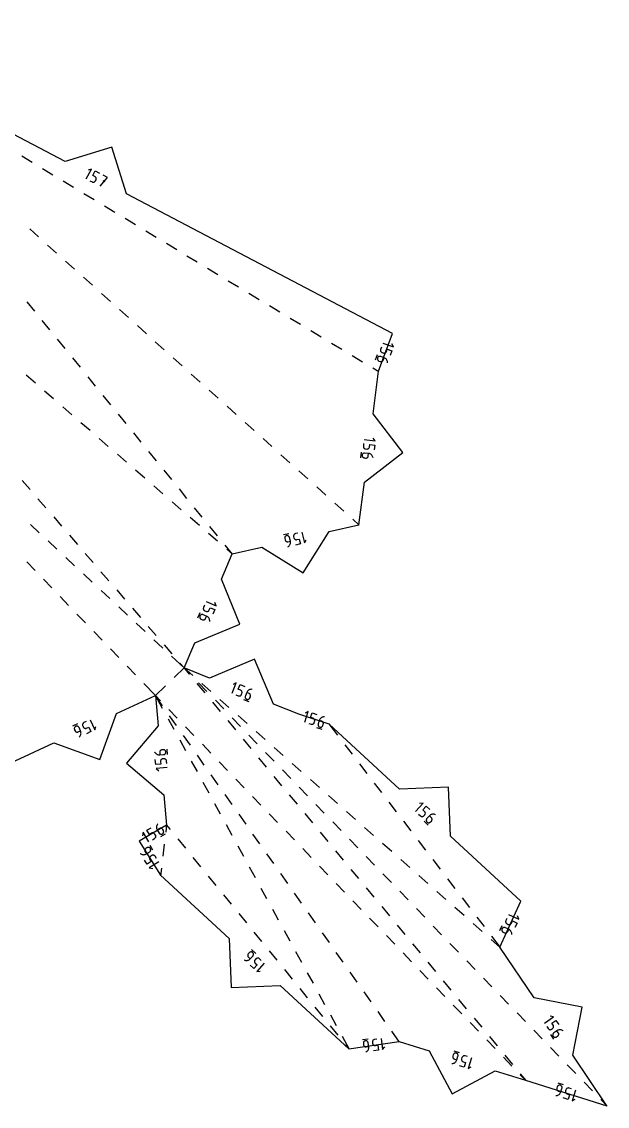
# Model space of a CAD drawing. Extents: x -2 to 214, y 3 to 282.
# Drawn here: x 101.09 to 128.01, y 144.51 to 194.38 of the extents above; entities that cross this region are included whole.
import ezdxf

# ---------------------------------------------------------------- set-up
doc = ezdxf.new("R2010")
doc.units = 0
doc.layers.add('Layer_1', color=7, linetype='CONTINUOUS')

msp = doc.modelspace()

# ---------------------------------------------------------------- linework, layer by layer
at = {"layer": 'Layer_1', "color": 5}
msp.add_lwpolyline([(100.779301, 160.398176), (102.565517, 161.228255), (104.674176, 160.457633), (105.444798, 162.566298), (107.231017, 163.396377), (107.351671, 161.999769), (105.906711, 160.281515), (107.624964, 158.836552), (107.745618, 157.439943), (106.48328, 156.699639), (107.465509, 155.133595), (110.630056, 152.21783), (110.721835, 149.974644), (112.965022, 150.066426), (116.129569, 147.150657), (118.437106, 147.480526), (119.819945, 147.059478), (120.876201, 145.078409), (122.85727, 146.134668), (124.240099, 145.713621), (127.99043, 144.521652), (126.415796, 146.858127), (126.845042, 149.061775), (124.641398, 149.491024), (123.066774, 151.827499), (124.037873, 153.946579), (120.794808, 156.934222), (120.702856, 159.177402), (118.459669, 159.085447), (115.216619, 162.07309), (113.827803, 162.534351), (112.661188, 163.005524), (111.78372, 165.072008), (109.717233, 164.194537), (108.550618, 164.665711), (109.039035, 165.825214), (111.11829, 166.671965), (110.271539, 168.751227), (110.759945, 169.910726), (112.126183, 170.224518), (114.028759, 169.032655), (115.220623, 170.935228), (116.58686, 171.249017), (116.83662, 173.202788), (118.612599, 174.576173), (117.239224, 176.352159), (117.48898, 178.305927), (118.126002, 180.04129), (105.895944, 186.473653), (105.229889, 188.617643), (103.0859, 187.951591), (90.855849, 194.383951)], dxfattribs=at)
at = {"layer": 'Layer_1', "color": 1}
for points in [[(101.085406, 188.208523), (101.560323, 187.921817)], [(102.035253, 187.635114), (102.51018, 187.348408)], [(104.050955, 187.154892), (104.289186, 187.607851), (104.135512, 187.560089)], [(102.985097, 187.061702), (103.460024, 186.775)], [(104.2208, 187.065561), (104.321384, 187.012662), (104.321384, 187.012662), (104.340293, 187.004796), (104.359766, 187.000527), (104.379345, 186.999821), (104.398607, 187.002291), (104.417128, 187.008041), (104.434449, 187.016861), (104.450148, 187.028643), (104.4638, 187.043213), (104.474948, 187.060464), (104.501301, 187.110572), (104.501301, 187.110572), (104.509203, 187.129517), (104.513471, 187.14899), (104.514177, 187.168569), (104.511708, 187.187795), (104.505957, 187.206281), (104.497103, 187.223567), (104.48532, 187.23923), (104.47075, 187.252848), (104.453534, 187.26396), (104.352947, 187.316866), (104.459045, 187.518578), (104.660206, 187.412772)], [(104.692541, 186.817453), (105.031473, 187.21745), (104.830044, 187.323389)], [(104.925385, 187.015739), (104.824681, 187.068701)], [(103.934955, 186.488294), (104.409871, 186.201591)], [(104.884798, 185.914885), (105.359725, 185.628179)], [(105.834645, 185.341477), (106.309572, 185.05477)], [(101.45245, 184.856478), (101.864978, 184.485567)], [(106.7845, 184.768068), (107.259416, 184.481362)], [(102.277506, 184.11466), (102.690037, 183.743753)], [(107.734343, 184.194656), (108.209263, 183.907953)], [(108.68419, 183.621247), (109.159117, 183.334545)], [(103.102565, 183.372846), (103.515093, 183.001939)], [(103.92762, 182.631032), (104.340152, 182.260121)], [(109.634034, 183.047839), (110.108964, 182.761133)], [(110.583891, 182.47443), (111.058808, 182.187724)], [(104.752679, 181.889214), (105.165207, 181.518307)], [(111.533735, 181.901022), (112.008666, 181.614316)], [(101.68298, 181.07138), (101.332947, 181.501766)], [(105.577735, 181.1474), (105.990266, 180.776493)], [(112.483582, 181.32761), (112.958509, 181.040907)], [(102.383046, 180.210613), (102.033013, 180.640998)], [(113.433436, 180.754201), (113.908353, 180.467499)], [(106.402794, 180.405586), (106.815322, 180.034676)], [(114.383283, 180.180793), (114.858211, 179.894087)], [(103.083099, 179.349846), (102.733069, 179.780231)], [(107.227849, 179.663769), (107.640381, 179.292862)], [(115.333127, 179.607384), (115.808054, 179.320678)], [(117.692103, 179.6021), (118.172692, 179.425686), (118.10504, 179.571757)], [(117.426281, 179.063655), (117.338076, 178.823364)], [(117.625957, 179.421897), (117.586781, 179.315178), (117.586781, 179.315178), (117.581489, 179.295388), (117.579725, 179.275526), (117.581489, 179.255982), (117.586569, 179.237214), (117.594718, 179.219611), (117.60576, 179.203595), (117.619519, 179.189589), (117.635746, 179.177983), (117.654303, 179.169199), (117.707477, 179.14969), (117.707477, 179.14969), (117.727303, 179.144363), (117.747164, 179.142599), (117.766673, 179.144363), (117.785405, 179.149443), (117.802974, 179.157593), (117.818954, 179.168634), (117.832924, 179.182358), (117.844496, 179.198585), (117.853244, 179.217106), (117.892424, 179.323828), (118.106437, 179.245265), (118.028085, 179.031827)], [(103.783165, 178.489079), (103.433132, 178.919464)], [(108.052908, 178.921955), (108.465436, 178.551048)], [(116.282971, 179.033976), (116.757901, 178.74727)], [(117.903191, 178.691517), (117.903191, 178.691517), (117.902954, 178.726301), (117.897804, 178.760026), (117.888032, 178.79227), (117.873921, 178.822609), (117.855753, 178.850584), (117.833775, 178.875772), (117.808304, 178.897751), (117.779623, 178.916095), (117.748014, 178.930382), (117.58828, 178.989018), (117.58828, 178.989018), (117.568454, 178.994345), (117.548557, 178.996108), (117.529013, 178.994345), (117.510246, 178.989265), (117.492642, 178.981115), (117.476626, 178.970073), (117.462621, 178.95635), (117.45105, 178.940123), (117.442301, 178.921602), (117.442301, 178.921602), (117.436974, 178.901776), (117.43521, 178.881879), (117.436974, 178.862335), (117.442054, 178.843567), (117.450203, 178.825964), (117.461245, 178.809983), (117.475003, 178.795978), (117.491266, 178.784407), (117.509822, 178.775658), (117.562986, 178.756149), (117.562986, 178.756149), (117.582812, 178.750822), (117.602673, 178.749058), (117.622182, 178.750822), (117.640915, 178.755902), (117.658483, 178.764051), (117.674464, 178.775093), (117.688434, 178.788816), (117.700005, 178.805044), (117.708789, 178.8236), (117.747954, 178.930322)], [(101.714053, 177.76109), (101.295073, 178.124694)], [(108.877964, 178.180141), (109.290495, 177.809234)], [(117.232828, 178.460564), (117.507974, 178.294462)], [(104.483231, 177.628311), (104.133198, 178.058693)], [(102.552016, 177.033877), (102.133029, 177.397485)], [(105.183294, 176.767544), (104.833261, 177.197926)], [(109.703023, 177.438323), (110.115551, 177.067416)], [(103.389973, 176.306668), (102.970993, 176.670273)], [(110.528082, 176.696509), (110.94061, 176.325602)], [(105.88336, 175.906774), (105.533327, 176.337159)], [(104.227926, 175.579456), (103.808949, 175.94306)], [(111.353138, 175.954695), (111.765665, 175.583788)], [(105.065883, 174.852243), (104.646903, 175.215851)], [(106.583423, 175.046006), (106.233394, 175.476392)], [(112.178197, 175.212877), (112.590724, 174.84197)], [(116.829977, 175.169493), (117.337787, 175.104574), (117.239298, 175.231906)], [(107.28349, 174.185239), (106.933456, 174.615624)], [(116.690796, 174.585356), (116.65834, 174.331451)], [(116.805636, 174.979077), (116.791207, 174.866312), (116.791207, 174.866312), (116.790501, 174.84584), (116.793324, 174.826109), (116.799427, 174.807479), (116.808564, 174.790309), (116.820452, 174.774971), (116.834775, 174.761819), (116.851285, 174.751218), (116.869735, 174.743531), (116.889773, 174.739118), (116.945949, 174.731935), (116.945949, 174.731935), (116.966446, 174.731159), (116.986201, 174.733981), (117.004828, 174.740088), (117.021973, 174.749211), (117.037284, 174.761078), (117.050407, 174.775401), (117.060955, 174.7919), (117.06861, 174.810301), (117.07302, 174.830318), (117.087449, 174.943083), (117.313579, 174.914173), (117.284757, 174.688642)], [(105.903846, 174.125034), (105.48487, 174.488639)], [(113.003252, 174.471063), (113.41578, 174.100156)], [(117.238621, 174.328816), (117.238621, 174.328816), (117.230648, 174.362669), (117.218125, 174.394401), (117.201403, 174.42365), (117.180871, 174.450066), (117.156918, 174.473282), (117.129895, 174.492957), (117.100191, 174.508722), (117.068123, 174.520226), (117.034116, 174.527113), (116.865336, 174.548688), (116.865336, 174.548688), (116.844805, 174.549465), (116.825049, 174.546642), (116.806387, 174.540536), (116.789207, 174.531416), (116.773861, 174.519553), (116.760702, 174.505233), (116.750119, 174.488741), (116.742428, 174.470351), (116.738019, 174.450341), (116.738019, 174.450341), (116.737313, 174.429831), (116.740135, 174.410075), (116.746238, 174.391438), (116.755375, 174.374275), (116.767264, 174.35895), (116.781587, 174.345817), (116.798132, 174.33523), (116.816547, 174.327553), (116.83662, 174.323143), (116.892796, 174.315964), (116.892796, 174.315964), (116.913293, 174.315188), (116.933013, 174.317975), (116.95164, 174.324068), (116.968785, 174.33318), (116.984095, 174.345033), (116.997183, 174.359353), (117.007731, 174.375859), (117.015387, 174.394278), (117.019796, 174.414326), (117.034225, 174.527091)], [(106.741803, 173.397825), (106.322823, 173.761426)], [(107.983542, 173.324472), (107.633523, 173.754854)], [(113.828311, 173.729249), (114.240839, 173.358342)], [(101.104851, 173.288161), (101.467426, 172.868288)], [(107.579756, 172.670612), (107.160779, 173.03422)], [(108.683608, 172.463705), (108.333575, 172.894087)], [(114.653367, 172.987432), (115.065894, 172.616525)], [(101.83, 172.448415), (102.192575, 172.028546)], [(108.417723, 171.943403), (107.998747, 172.307008)], [(115.478426, 172.245618), (115.890953, 171.87471)], [(102.555149, 171.60867), (102.917723, 171.188801)], [(109.383674, 171.602934), (109.033641, 172.033319)], [(101.895878, 170.882795), (101.490508, 171.261509)], [(109.255676, 171.216191), (108.8367, 171.579795)], [(110.083737, 170.742167), (109.733708, 171.172552)], [(116.303481, 171.503803), (116.603367, 171.234182)], [(103.280287, 170.768925), (103.642862, 170.349056)], [(110.093633, 170.488978), (109.674656, 170.852586)], [(113.373157, 170.839205), (113.12368, 170.781907)], [(113.321761, 170.236474), (113.321761, 170.236474), (113.350759, 170.255665), (113.376195, 170.278388), (113.397855, 170.304179), (113.415565, 170.332557), (113.429076, 170.363061), (113.438178, 170.395217), (113.442693, 170.428554), (113.442415, 170.462601), (113.437123, 170.496891), (113.399044, 170.662725), (113.399044, 170.662725), (113.392659, 170.682248), (113.383204, 170.699826), (113.371033, 170.715222), (113.356534, 170.728186), (113.340095, 170.738491), (113.322103, 170.745885), (113.302947, 170.750129), (113.283051, 170.750976), (113.262766, 170.748189), (113.262766, 170.748189), (113.243257, 170.741825), (113.225689, 170.732363), (113.210308, 170.720192), (113.197361, 170.705693), (113.187095, 170.689254), (113.179722, 170.671262), (113.175489, 170.652103), (113.174783, 170.632157), (113.177605, 170.611819), (113.190305, 170.55662), (113.190305, 170.55662), (113.196655, 170.537111), (113.20611, 170.519553), (113.218245, 170.504194), (113.232709, 170.491268), (113.249113, 170.481005), (113.26707, 170.473657), (113.286226, 170.469452), (113.306158, 170.468641), (113.326478, 170.471428), (113.437271, 170.496877)], [(113.782305, 170.867519), (113.671505, 170.84207), (113.671505, 170.84207), (113.652032, 170.835716), (113.634499, 170.826258), (113.619117, 170.814088), (113.60617, 170.799588), (113.595869, 170.783149), (113.588461, 170.765154), (113.584228, 170.745991), (113.583522, 170.726041), (113.586344, 170.7057), (113.599009, 170.650505), (113.599009, 170.650505), (113.605359, 170.630992), (113.614814, 170.613438), (113.626984, 170.598082), (113.641448, 170.585156), (113.657888, 170.574904), (113.675844, 170.567552), (113.694965, 170.563344), (113.714897, 170.562532), (113.735181, 170.565319), (113.845985, 170.590769), (113.897015, 170.368575), (113.675421, 170.317683)], [(113.969398, 170.910488), (114.08399, 170.411536), (114.169426, 170.547966)], [(102.706625, 170.125367), (102.301248, 170.504081)], [(110.773954, 169.89351), (110.43377, 170.311785)], [(110.776709, 169.896185), (110.512609, 170.125374)], [(103.517375, 169.367939), (103.111995, 169.746649)], [(104.00544, 169.92918), (104.368014, 169.509311)], [(101.703727, 169.142574), (101.319146, 169.542387)], [(104.730588, 169.089438), (105.093163, 168.669566)], [(102.472899, 168.342946), (102.088318, 168.74276)], [(104.328125, 168.610511), (103.922745, 168.989225)], [(105.138876, 167.853079), (104.733495, 168.231797)], [(105.455737, 168.249693), (105.818312, 167.82982)], [(103.24206, 167.543323), (102.85748, 167.943136)], [(109.560106, 167.721645), (110.0319, 167.522914), (109.971159, 167.671991)], [(104.011218, 166.743699), (103.626637, 167.143509)], [(105.949612, 167.095651), (105.544242, 167.474369)], [(106.180886, 167.409948), (106.54345, 166.990075)], [(109.26935, 167.196242), (109.169979, 166.960343)], [(109.728303, 166.802172), (109.728303, 166.802172), (109.729714, 166.836927), (109.726151, 166.870854), (109.717896, 166.903514), (109.705196, 166.934463), (109.688333, 166.963257), (109.66759, 166.989454), (109.643178, 167.012614), (109.615379, 167.032292), (109.584476, 167.048044), (109.427669, 167.114098), (109.427669, 167.114098), (109.40809, 167.120346), (109.388299, 167.122956), (109.368685, 167.122074), (109.349705, 167.11789), (109.331749, 167.110581), (109.315239, 167.100315), (109.300599, 167.087269), (109.288252, 167.071613), (109.278656, 167.053519), (109.278656, 167.053519), (109.272412, 167.033964), (109.269942, 167.014181), (109.271001, 166.994591), (109.275199, 166.975608), (109.282537, 166.957659), (109.292838, 166.941163), (109.305926, 166.926533), (109.321624, 166.914196), (109.339757, 166.904573), (109.391951, 166.882587), (109.391951, 166.882587), (109.411495, 166.87634), (109.43125, 166.873729), (109.450829, 166.874611), (109.469773, 166.878792), (109.487695, 166.886112), (109.504169, 166.896388), (109.518774, 166.909459), (109.531086, 166.925147), (109.540717, 166.943279), (109.584846, 167.048047)], [(109.485585, 167.544737), (109.441452, 167.439969), (109.441452, 167.439969), (109.435208, 167.420454), (109.432739, 167.400687), (109.433444, 167.381101), (109.437642, 167.362118), (109.444945, 167.344158), (109.455211, 167.327641), (109.468264, 167.313001), (109.483962, 167.30065), (109.502095, 167.291023), (109.554285, 167.269034), (109.554285, 167.269034), (109.573829, 167.26279), (109.593584, 167.260215), (109.613163, 167.261097), (109.632108, 167.265291), (109.650029, 167.272619), (109.666503, 167.282898), (109.681108, 167.295965), (109.69342, 167.311636), (109.703016, 167.32974), (109.747145, 167.434505), (109.957242, 167.34601), (109.868984, 167.136471)], [(106.760362, 166.338227), (106.354993, 166.716941)], [(104.78038, 165.944072), (104.395799, 166.343885)], [(106.906024, 166.570203), (107.268599, 166.15033)], [(107.571113, 165.580795), (107.165743, 165.959513)], [(107.631173, 165.730458), (107.993751, 165.310585)], [(105.549541, 165.144448), (105.16496, 165.544258)], [(108.566832, 164.650562), (107.976493, 165.202085)], [(106.318702, 164.344821), (105.934122, 164.744634)], [(108.566616, 164.681095), (108.090719, 164.223334)], [(108.356326, 164.890712), (108.565117, 164.648915)], [(108.95209, 164.310647), (108.533995, 164.680411)], [(108.535212, 164.681677), (108.832371, 164.373748)], [(108.536472, 164.682803), (108.789512, 164.377138)], [(107.246391, 163.380386), (106.703283, 163.94501)], [(107.690916, 163.838754), (107.215019, 163.380993)], [(109.143271, 163.949815), (109.49704, 163.522492)], [(109.217608, 163.974563), (109.602834, 163.575377)], [(109.783195, 163.57561), (109.367644, 163.943127)], [(110.757243, 163.498436), (110.948964, 163.973123), (110.800804, 163.910184)], [(110.935237, 163.426547), (111.040647, 163.383974), (111.040647, 163.383974), (111.060261, 163.378033), (111.080052, 163.37574), (111.099631, 163.376904), (111.118576, 163.381374), (111.136426, 163.388962), (111.152795, 163.399485), (111.167259, 163.412771), (111.179394, 163.428639), (111.188743, 163.446916), (111.209945, 163.499427), (111.209945, 163.499427), (111.215907, 163.519067), (111.218024, 163.538871), (111.216965, 163.558429), (111.212485, 163.577317), (111.2049, 163.595129), (111.194388, 163.611445), (111.181123, 163.625845), (111.165283, 163.637924), (111.147045, 163.647259), (111.041635, 163.689836), (111.127011, 163.90122), (111.337827, 163.816074)], [(111.674123, 163.680244), (111.674123, 163.680244), (111.639339, 163.681126), (111.605472, 163.677062), (111.572946, 163.668327), (111.542184, 163.655189), (111.513644, 163.637917), (111.48775, 163.616775), (111.464961, 163.592035), (111.445699, 163.563957), (111.430389, 163.532814), (111.366667, 163.375041), (111.366667, 163.375041), (111.360705, 163.355392), (111.358235, 163.335562), (111.359294, 163.315969), (111.363739, 163.297035), (111.371323, 163.279178), (111.381836, 163.262819), (111.3951, 163.24838), (111.41094, 163.23628), (111.429179, 163.226938), (111.429179, 163.226938), (111.448829, 163.220983), (111.468655, 163.21869), (111.488234, 163.219855), (111.507143, 163.224328), (111.524993, 163.23192), (111.541327, 163.24245), (111.555755, 163.255739), (111.567856, 163.271614), (111.577204, 163.289891), (111.598406, 163.342402), (111.598406, 163.342402), (111.604368, 163.362042), (111.606838, 163.381843), (111.605779, 163.401394), (111.601299, 163.420278), (111.593714, 163.438086), (111.583202, 163.454399), (111.569902, 163.468806), (111.554027, 163.480889), (111.535753, 163.490238), (111.430343, 163.532811)], [(107.467072, 163.150971), (107.215633, 163.412369)], [(107.564403, 162.922861), (107.218236, 163.414521)], [(107.220346, 163.415837), (107.549463, 162.814989)], [(109.98806, 163.176191), (110.373297, 162.777006)], [(110.614294, 162.840576), (110.19875, 163.208093)], [(111.286896, 163.215501), (111.524242, 163.119641)], [(108.236229, 162.351344), (107.851649, 162.751157)], [(109.850795, 163.095165), (110.204553, 162.667842)], [(114.097523, 162.17505), (114.258883, 162.660899), (114.114985, 162.588732)], [(104.051925, 162.201272), (103.948829, 162.153361), (103.948829, 162.153361), (103.931085, 162.143099), (103.91588, 162.130205), (103.903356, 162.115106), (103.89369, 162.098233), (103.887023, 162.080012), (103.883495, 162.060874), (103.883333, 162.041249), (103.886508, 162.02156), (103.893457, 162.002238), (103.91734, 161.950881), (103.91734, 161.950881), (103.927606, 161.933119), (103.940518, 161.917914), (103.955617, 161.905419), (103.97248, 161.895784), (103.990683, 161.889163), (104.009804, 161.885705), (104.029383, 161.885568), (104.049032, 161.888884), (104.068329, 161.895834), (104.171422, 161.943741), (104.267497, 161.736999), (104.061309, 161.641181)], [(104.22601, 162.282168), (104.441748, 161.817909), (104.49699, 161.969113)], [(107.815972, 162.328445), (108.082471, 161.841897)], [(108.203157, 162.015658), (107.883776, 162.46926)], [(110.558312, 162.240519), (110.912081, 161.813192)], [(110.758524, 162.377816), (111.14376, 161.978631)], [(111.445403, 162.105539), (111.029848, 162.473056)], [(114.279694, 162.114545), (114.387587, 162.07871), (114.387587, 162.07871), (114.407519, 162.074022), (114.427416, 162.072999), (114.446854, 162.075398), (114.465445, 162.081053), (114.482767, 162.089752), (114.49843, 162.101288), (114.512012, 162.115459), (114.523089, 162.132061), (114.531274, 162.150888), (114.549124, 162.204634), (114.549124, 162.204634), (114.553816, 162.224612), (114.554875, 162.244526), (114.552405, 162.263968), (114.546761, 162.282538), (114.538047, 162.299831), (114.526511, 162.315449), (114.51233, 162.328985), (114.495749, 162.340037), (114.476946, 162.348204), (114.369059, 162.384036), (114.44091, 162.600391), (114.656693, 162.528728)], [(115.001086, 162.414392), (115.001086, 162.414392), (114.966337, 162.413052), (114.932788, 162.406857), (114.900861, 162.396087), (114.870981, 162.381034), (114.84357, 162.361991), (114.819087, 162.339258), (114.797886, 162.313127), (114.780423, 162.283889), (114.767123, 162.251843), (114.713487, 162.090362), (114.713487, 162.090362), (114.708795, 162.070374), (114.707737, 162.050439), (114.710206, 162.030958), (114.715851, 162.012346), (114.724529, 161.995003), (114.736065, 161.97934), (114.750211, 161.965768), (114.766792, 161.954691), (114.785595, 161.946521), (114.785595, 161.946521), (114.805562, 161.941815), (114.825494, 161.940756), (114.844967, 161.943155), (114.863559, 161.948814), (114.88088, 161.957517), (114.896543, 161.969056), (114.910125, 161.983234), (114.921203, 161.999843), (114.929387, 162.018671), (114.947238, 162.07242), (114.947238, 162.07242), (114.951965, 162.092394), (114.953023, 162.112302), (114.950554, 162.13174), (114.944909, 162.150306), (114.936231, 162.167596), (114.924695, 162.183213), (114.910513, 162.196753), (114.893898, 162.207809), (114.875059, 162.215987), (114.767173, 162.251818)], [(103.65758, 162.088577), (103.425445, 161.980705)], [(103.73252, 161.488319), (103.73252, 161.488319), (103.756897, 161.513119), (103.777076, 161.540632), (103.792916, 161.570361), (103.804346, 161.601797), (103.811225, 161.634443), (103.813342, 161.667791), (103.810872, 161.70134), (103.803534, 161.734586), (103.791222, 161.767027), (103.71952, 161.921336), (103.71952, 161.921336), (103.709254, 161.939109), (103.696343, 161.954335), (103.681244, 161.966865), (103.664381, 161.976539), (103.646178, 161.983203), (103.627057, 161.986695), (103.607443, 161.986871), (103.587793, 161.983555), (103.568531, 161.97662), (103.568531, 161.97662), (103.550751, 161.96634), (103.535547, 161.953435), (103.523023, 161.938333), (103.513357, 161.921463), (103.506725, 161.903249), (103.503197, 161.884118), (103.503049, 161.864496), (103.506224, 161.844815), (103.513174, 161.825497), (103.537057, 161.774139), (103.537057, 161.774139), (103.547322, 161.756374), (103.560199, 161.741165), (103.575262, 161.728663), (103.592125, 161.719025), (103.610293, 161.7124), (103.629379, 161.708943), (103.648958, 161.708801), (103.668643, 161.712153), (103.68794, 161.719113), (103.791035, 161.767024)], [(109.005391, 161.55172), (108.62081, 161.95153)], [(112.276509, 161.370505), (111.860954, 161.738022)], [(114.643979, 161.926127), (114.886902, 161.845446)], [(115.203118, 162.090705), (115.598991, 161.574033)], [(108.348981, 161.35535), (108.615483, 160.868802)], [(108.8419, 161.108458), (108.52253, 161.562056)], [(109.774552, 160.752093), (109.389972, 161.151906)], [(111.265836, 161.385869), (111.619594, 160.958545)], [(111.528987, 161.579445), (111.914213, 161.180259)], [(115.936395, 161.133678), (116.273788, 160.693324)], [(107.197179, 160.814157), (107.197179, 160.814157), (107.212137, 160.78276), (107.231116, 160.754404), (107.253623, 160.729353), (107.27927, 160.707879), (107.307598, 160.690258), (107.338184, 160.67675), (107.370569, 160.667634), (107.40433, 160.663175), (107.439008, 160.663634), (107.608539, 160.678278), (107.608539, 160.678278), (107.628753, 160.681869), (107.647486, 160.688794), (107.664419, 160.69871), (107.679271, 160.711266), (107.691759, 160.726107), (107.701602, 160.742885), (107.708481, 160.761251), (107.712079, 160.780851), (107.712157, 160.801337), (107.712157, 160.801337), (107.708559, 160.821548), (107.701644, 160.840263), (107.691731, 160.857182), (107.679172, 160.872023), (107.66432, 160.88449), (107.647528, 160.89429), (107.629148, 160.901138), (107.609499, 160.90474), (107.588967, 160.904803), (107.53254, 160.899924), (107.53254, 160.899924), (107.512326, 160.896344), (107.493629, 160.889433), (107.476731, 160.879534), (107.461914, 160.867003), (107.449461, 160.852179), (107.439689, 160.835408), (107.43288, 160.817043), (107.429282, 160.797421), (107.429229, 160.776893), (107.439001, 160.663634)], [(107.786903, 160.679414), (107.764855, 160.934433)], [(109.480642, 160.201255), (109.161269, 160.654857)], [(112.29945, 160.781074), (112.684676, 160.381884)], [(113.107607, 160.635472), (112.692053, 161.002988)], [(107.758018, 160.270301), (107.748246, 160.383564), (107.748246, 160.383564), (107.744648, 160.403732), (107.737733, 160.422422), (107.72782, 160.439338), (107.715261, 160.454183), (107.700409, 160.46666), (107.683617, 160.476482), (107.665237, 160.483343), (107.645588, 160.486959), (107.625056, 160.487026), (107.568633, 160.482151), (107.568633, 160.482151), (107.548419, 160.478567), (107.529721, 160.471645), (107.512823, 160.461732), (107.498007, 160.449187), (107.485589, 160.434353), (107.475817, 160.417578), (107.469008, 160.399216), (107.46541, 160.379612), (107.465347, 160.35912), (107.475118, 160.24586), (107.24799, 160.226235), (107.22841, 160.452757)], [(108.881993, 160.382258), (109.148492, 159.895711)], [(110.543714, 159.952469), (110.159133, 160.352283)], [(111.973353, 160.531222), (112.327122, 160.103895)], [(113.938713, 159.900434), (113.523162, 160.267951)], [(116.611192, 160.252965), (116.948599, 159.81261)], [(107.774535, 160.079053), (107.2645, 160.034987), (107.387714, 159.931398)], [(110.119396, 159.294055), (109.800012, 159.747657)], [(112.680877, 159.676572), (113.034635, 159.249245)], [(113.069916, 159.982699), (113.455143, 159.583513)], [(109.415001, 159.409163), (109.681504, 158.922615)], [(111.312871, 159.152842), (110.928294, 159.552655)], [(113.840369, 159.184327), (114.225606, 158.785142)], [(114.769811, 159.165401), (114.354267, 159.532918)], [(117.285992, 159.372252), (117.623396, 158.931897)], [(110.758139, 158.386855), (110.438766, 158.840457)], [(112.082033, 158.353218), (111.697452, 158.753032)], [(113.388394, 158.821922), (113.742159, 158.394599)], [(115.600917, 158.430363), (115.185366, 158.79788)], [(109.948013, 158.436071), (110.214512, 157.949524)], [(114.610832, 158.385952), (114.996069, 157.986767)], [(117.960789, 158.491542), (118.298193, 158.051184)], [(119.18721, 158.067175), (119.534075, 158.443698), (119.373233, 158.43708)], [(119.328395, 157.937113), (119.412, 157.860088), (119.412, 157.860088), (119.428263, 157.84761), (119.445973, 157.83848), (119.464705, 157.832677), (119.484002, 157.830172), (119.50337, 157.830983), (119.522384, 157.835058), (119.540588, 157.842392), (119.557521, 157.852965), (119.572726, 157.866762), (119.611097, 157.908415), (119.611097, 157.908415), (119.623586, 157.924692), (119.632723, 157.942412), (119.638508, 157.961127), (119.640978, 157.980381), (119.640272, 157.999728), (119.63618, 158.018704), (119.628842, 158.036868), (119.618259, 158.053763), (119.604465, 158.068932), (119.520857, 158.145961), (119.675328, 158.313629), (119.842544, 158.159578)], [(111.396878, 157.479652), (111.077509, 157.933254)], [(112.851205, 157.553591), (112.466624, 157.953404)], [(114.095918, 157.967276), (114.449676, 157.539949)], [(116.432026, 157.69533), (116.016472, 158.062847)], [(119.582974, 157.615567), (119.771241, 157.442134)], [(120.109269, 157.913805), (120.109269, 157.913805), (120.07706, 157.92689), (120.043935, 157.935039), (120.010421, 157.938355), (119.977013, 157.936909), (119.944204, 157.930816), (119.912525, 157.920166), (119.882468, 157.905056), (119.854528, 157.885583), (119.829234, 157.861837), (119.713943, 157.736693), (119.713943, 157.736693), (119.701419, 157.720409), (119.692282, 157.702668), (119.686461, 157.683921), (119.683992, 157.664631), (119.684697, 157.645249), (119.688754, 157.626238), (119.696057, 157.608046), (119.706605, 157.591137), (119.720363, 157.575964), (119.720363, 157.575964), (119.736662, 157.563458), (119.754406, 157.554314), (119.773139, 157.548507), (119.792436, 157.546003), (119.811803, 157.546814), (119.830818, 157.550903), (119.849021, 157.558247), (119.865955, 157.568831), (119.881159, 157.582631), (119.919527, 157.624284), (119.919527, 157.624284), (119.932016, 157.640558), (119.941153, 157.658271), (119.946974, 157.676978), (119.949443, 157.696222), (119.948737, 157.715558), (119.944645, 157.734534), (119.937307, 157.752702), (119.926724, 157.769607), (119.91293, 157.784801), (119.829322, 157.861827)], [(107.096842, 156.762726), (107.194907, 156.820233), (107.194907, 156.820233), (107.211558, 156.832139), (107.225458, 156.846423), (107.236464, 156.862644), (107.244472, 156.88036), (107.249376, 156.899132), (107.25114, 156.918513), (107.249376, 156.938068), (107.24419, 156.957347), (107.235441, 156.975917), (107.206796, 157.02477), (107.206796, 157.02477), (107.194872, 157.041474), (107.180584, 157.05538), (107.164357, 157.066383), (107.146682, 157.07437), (107.12795, 157.079228), (107.108618, 157.080851), (107.089109, 157.079122), (107.069883, 157.073936), (107.051362, 157.065184), (106.953297, 157.007674), (106.837974, 157.204327), (107.034093, 157.319346)], [(107.346891, 157.502851), (107.346891, 157.502851), (107.324983, 157.475842), (107.307521, 157.446533), (107.294574, 157.415432), (107.286213, 157.383051), (107.282474, 157.3499), (107.283532, 157.316489), (107.289212, 157.283331), (107.299689, 157.250936), (107.315035, 157.219814), (107.40112, 157.073037), (107.40112, 157.073037), (107.413044, 157.056322), (107.427331, 157.042395), (107.443559, 157.03136), (107.461268, 157.023338), (107.480036, 157.018441), (107.499404, 157.016783), (107.518912, 157.018476), (107.538174, 157.023634), (107.556695, 157.032376), (107.556695, 157.032376), (107.573416, 157.0443), (107.587351, 157.058594), (107.598358, 157.074818), (107.606366, 157.092531), (107.611234, 157.111296), (107.612998, 157.13067), (107.611234, 157.150214), (107.606048, 157.169493), (107.5973, 157.188057), (107.568654, 157.236909), (107.568654, 157.236909), (107.55673, 157.253617), (107.542443, 157.26753), (107.52625, 157.278537), (107.508576, 157.286531), (107.489843, 157.291396), (107.470511, 157.293019), (107.451003, 157.29129), (107.431741, 157.286093), (107.413185, 157.277323), (107.31512, 157.219817)], [(107.748299, 157.461974), (107.705892, 157.11283)], [(107.731598, 157.457148), (107.907698, 157.24103)], [(110.481021, 157.462976), (110.74752, 156.976432)], [(113.620366, 156.753967), (113.235786, 157.153781)], [(115.381295, 157.587581), (115.766522, 157.188392)], [(117.263125, 156.960293), (116.84757, 157.327809)], [(118.635596, 157.610829), (118.972989, 157.170471)], [(106.931252, 156.665614), (106.672277, 157.107221), (106.631687, 156.951441)], [(107.478664, 156.912456), (107.699464, 157.041947)], [(108.25813, 156.810965), (108.608548, 156.380901)], [(112.035632, 156.572452), (111.716252, 157.026054)], [(114.803445, 157.112626), (115.1572, 156.685299)], [(116.151758, 156.78921), (116.536985, 156.39002)], [(119.310393, 156.730116), (119.647797, 156.289761)], [(106.534602, 156.136063), (106.534602, 156.136063), (106.56226, 156.114959), (106.59207, 156.098386), (106.623538, 156.086377), (106.65617, 156.07898), (106.689401, 156.076228), (106.722774, 156.078168), (106.755759, 156.084839), (106.787826, 156.09628), (106.818483, 156.112532), (106.962628, 156.202946), (106.962628, 156.202946), (106.978996, 156.215367), (106.992508, 156.230078), (107.003056, 156.24663), (107.010535, 156.264583), (107.014874, 156.283488), (107.015932, 156.302902), (107.013816, 156.322375), (107.008101, 156.341464), (106.998823, 156.359724), (106.998823, 156.359724), (106.986405, 156.376071), (106.971694, 156.389562), (106.955149, 156.400092), (106.937228, 156.407564), (106.918319, 156.411878), (106.898916, 156.412937), (106.879443, 156.410644), (106.860322, 156.404886), (106.842048, 156.395569), (106.794074, 156.365478), (106.794074, 156.365478), (106.777705, 156.353067), (106.764229, 156.338384), (106.753716, 156.321864), (106.746237, 156.30395), (106.741933, 156.285079), (106.740875, 156.265698), (106.743344, 156.246239), (106.74913, 156.227143), (106.758443, 156.208851), (106.818849, 156.112543)], [(107.120806, 156.285355), (106.9848, 156.5022)], [(107.639001, 156.562123), (107.572125, 156.011416)], [(111.014033, 156.489885), (111.280532, 156.003337)], [(114.389528, 155.954343), (114.004947, 156.354157)], [(115.510959, 156.257976), (115.864717, 155.830652)], [(118.094231, 156.225259), (117.678676, 156.592776)], [(107.281842, 155.908165), (107.221447, 156.004473), (107.221447, 156.004473), (107.209029, 156.020782), (107.194353, 156.034251), (107.177808, 156.044778), (107.159852, 156.052253), (107.140943, 156.056578), (107.121505, 156.057637), (107.101996, 156.055344), (107.082875, 156.049597), (107.064566, 156.040283), (107.016592, 156.010192), (107.016592, 156.010192), (107.000258, 155.997777), (106.986782, 155.983084), (106.97627, 155.966553), (106.968826, 155.948628), (106.964522, 155.929751), (106.963464, 155.910362), (106.965933, 155.890907), (106.971683, 155.871829), (106.980997, 155.853565), (107.041396, 155.75726), (106.848264, 155.636124), (106.727459, 155.82874)], [(107.383848, 155.745541), (106.950143, 155.473525), (107.107069, 155.437598)], [(108.958979, 155.950837), (109.309401, 155.520776)], [(112.674375, 155.665252), (112.355005, 156.118851)], [(116.922222, 155.990835), (117.307448, 155.591649)], [(118.92534, 155.490222), (118.509785, 155.857739)], [(119.98519, 155.849402), (120.322594, 155.409048)], [(107.505235, 155.460708), (107.462828, 155.111568)], [(111.547042, 155.516793), (111.813541, 155.030245)], [(113.313118, 154.758049), (112.993745, 155.211651)], [(115.158685, 155.154716), (114.774108, 155.55453)], [(116.218483, 155.403329), (116.572241, 154.976002)], [(117.692674, 155.19246), (118.077911, 154.793274)], [(119.756435, 154.755188), (119.340884, 155.122705)], [(109.659829, 155.090712), (110.01025, 154.660647)], [(115.927847, 154.355092), (115.543266, 154.754906)], [(120.659997, 154.968693), (120.997391, 154.528334)], [(110.360682, 154.230586), (110.7111, 153.800522)], [(112.080054, 154.543698), (112.346553, 154.05715)], [(113.951861, 153.850849), (113.632488, 154.304447)], [(116.926, 154.548679), (117.279758, 154.121356)], [(118.463137, 154.394088), (118.848374, 153.994903)], [(120.587544, 154.020151), (120.171989, 154.387668)], [(116.697008, 153.555468), (116.312428, 153.955279)], [(117.633524, 153.694029), (117.987282, 153.266706)], [(121.418642, 153.285117), (121.003098, 153.652634)], [(121.334794, 154.087979), (121.672202, 153.647621)], [(111.061531, 153.370458), (111.411963, 152.940397)], [(112.613062, 153.570606), (112.879561, 153.084059)], [(114.590611, 152.943646), (114.271241, 153.397248)], [(117.46617, 152.755841), (117.081589, 153.155655)], [(119.2336, 153.595717), (119.618827, 153.196531)], [(122.009595, 153.207266), (122.346998, 152.766911)], [(123.390656, 153.148698), (123.343296, 153.045352), (123.343296, 153.045352), (123.336452, 153.026037), (123.333277, 153.006363), (123.333559, 152.986759), (123.337157, 152.967653), (123.343931, 152.949474), (123.353703, 152.932646), (123.366332, 152.917607), (123.381643, 152.904777), (123.399458, 152.894589), (123.450953, 152.870995), (123.450953, 152.870995), (123.470285, 152.864148), (123.489935, 152.860937), (123.509514, 152.861223), (123.528599, 152.864825), (123.546732, 152.871595), (123.563524, 152.88136), (123.578517, 152.893964), (123.591323, 152.909247), (123.601483, 152.927044), (123.64884, 153.030391), (123.856086, 152.935416), (123.761366, 152.72872)], [(123.470627, 153.32321), (123.936036, 153.109935), (123.879955, 153.260825)], [(118.341041, 152.839383), (118.694796, 152.412056)], [(120.004064, 152.797342), (120.38929, 152.398156)], [(122.249748, 152.55008), (121.834194, 152.9176)], [(123.163711, 152.807082), (123.057073, 152.574379)], [(123.610218, 152.398961), (123.610218, 152.398961), (123.612687, 152.433653), (123.610218, 152.467678), (123.602986, 152.500575), (123.591274, 152.531905), (123.575328, 152.561207), (123.555396, 152.588035), (123.531725, 152.611943), (123.504561, 152.632471), (123.474152, 152.649175), (123.319469, 152.720062), (123.319469, 152.720062), (123.300102, 152.726913), (123.280381, 152.730124), (123.260767, 152.729856), (123.241646, 152.726264), (123.223443, 152.719516), (123.206616, 152.709768), (123.191587, 152.697181), (123.178781, 152.681913), (123.168621, 152.66413), (123.168621, 152.66413), (123.161777, 152.64478), (123.158602, 152.625084), (123.158885, 152.605473), (123.162483, 152.586374), (123.169256, 152.568206), (123.179028, 152.551396), (123.191658, 152.536368), (123.206968, 152.523551), (123.224784, 152.513366), (123.276268, 152.489773), (123.276268, 152.489773), (123.2956, 152.482922), (123.315285, 152.479711), (123.334864, 152.47998), (123.353914, 152.483574), (123.372047, 152.49033), (123.388839, 152.500095), (123.403832, 152.512703), (123.416638, 152.528003), (123.426834, 152.545829), (123.47419, 152.649175)], [(111.762381, 152.510333), (112.112813, 152.080268)], [(113.146074, 152.597511), (113.412573, 152.110963)], [(115.229354, 152.036446), (114.909984, 152.490048)], [(118.235331, 151.956217), (117.85075, 152.356028)], [(123.083397, 151.812799), (122.665303, 152.182563)], [(122.684402, 152.326553), (123.080265, 151.809885)], [(111.841834, 151.536391), (111.653581, 151.709837)], [(112.463234, 151.650207), (112.813666, 151.220143)], [(119.048565, 151.984732), (119.402323, 151.557409)], [(120.774527, 151.998971), (121.159753, 151.599785)], [(111.315521, 151.238195), (111.315521, 151.238195), (111.347729, 151.225107), (111.380855, 151.216954), (111.414369, 151.213638), (111.447777, 151.215084), (111.480586, 151.221173), (111.512265, 151.23182), (111.542322, 151.246926), (111.570262, 151.266399), (111.595556, 151.290141), (111.710847, 151.415275), (111.710847, 151.415275), (111.723371, 151.431559), (111.732508, 151.449304), (111.738329, 151.468047), (111.740798, 151.487337), (111.740092, 151.506719), (111.736035, 151.525733), (111.728733, 151.543923), (111.718185, 151.560835), (111.704427, 151.576008), (111.704427, 151.576008), (111.688128, 151.588514), (111.670384, 151.597661), (111.651651, 151.603471), (111.632354, 151.605941), (111.612987, 151.605129), (111.593972, 151.601041), (111.575769, 151.593699), (111.558835, 151.583116), (111.54363, 151.569315), (111.505252, 151.527667), (111.505252, 151.527667), (111.492763, 151.511396), (111.483627, 151.49368), (111.477841, 151.474976), (111.475372, 151.455732), (111.476077, 151.436396), (111.480169, 151.417416), (111.487507, 151.399252), (111.49809, 151.382343), (111.511884, 151.367149), (111.595492, 151.290117)], [(112.096394, 151.214827), (112.012786, 151.291856), (112.012786, 151.291856), (111.996558, 151.304334), (111.978849, 151.313467), (111.960116, 151.31927), (111.940819, 151.321775), (111.921452, 151.320963), (111.902437, 151.316889), (111.884234, 151.309555), (111.867301, 151.298982), (111.852096, 151.285188), (111.813724, 151.243539), (111.813724, 151.243539), (111.801236, 151.227262), (111.792099, 151.209542), (111.786278, 151.190827), (111.783809, 151.171573), (111.784514, 151.15223), (111.788606, 151.13325), (111.795944, 151.115086), (111.806528, 151.098191), (111.820286, 151.083018), (111.903894, 151.005986), (111.749416, 150.838328), (111.58221, 150.992393)], [(113.679083, 151.624419), (113.945581, 151.137872)], [(115.868097, 151.129246), (115.548727, 151.582845)], [(119.004489, 151.15659), (118.619908, 151.556404)], [(121.54499, 151.200596), (121.930216, 150.80141)], [(112.237569, 151.084751), (111.890669, 150.708255), (112.051511, 150.714859)], [(113.164083, 150.790079), (113.514515, 150.360018)], [(114.212095, 150.651324), (114.478593, 150.164777)], [(116.50685, 150.222043), (116.187477, 150.675645)], [(119.77365, 150.356966), (119.38907, 150.756777)], [(119.756082, 151.130082), (120.109837, 150.702759)], [(120.463606, 150.275436), (120.817365, 149.848109)], [(122.315442, 150.402224), (122.700679, 150.003039)], [(113.864936, 149.929954), (114.215365, 149.499889)], [(114.745103, 149.678233), (115.011602, 149.191685)], [(117.145593, 149.314843), (116.82622, 149.768441)], [(120.542812, 149.557339), (120.158231, 149.957153)], [(121.311973, 148.757715), (120.927392, 149.157529)], [(121.171123, 149.420786), (121.524889, 148.993463)], [(123.085906, 149.603853), (123.471142, 149.204664)], [(114.565786, 149.069828), (114.916218, 148.639764)], [(115.278115, 148.705137), (115.544614, 148.218593)], [(117.784333, 148.40764), (117.464963, 148.861242)], [(123.856369, 148.805478), (124.241595, 148.406292)], [(125.113753, 148.332117), (125.538286, 148.618224), (125.380273, 148.648979)], [(115.266635, 148.2097), (115.617067, 147.779639)], [(122.081145, 147.958092), (121.696564, 148.357902)], [(121.878647, 148.566136), (122.232406, 148.138813)], [(125.221037, 148.17293), (125.284565, 148.078661), (125.284565, 148.078661), (125.297512, 148.062764), (125.312646, 148.049786), (125.329509, 148.039809), (125.347712, 148.032923), (125.366762, 148.029222), (125.3862, 148.028799), (125.405603, 148.031727), (125.424512, 148.038098), (125.442503, 148.048004), (125.489465, 148.079655), (125.489465, 148.079655), (125.505375, 148.092599), (125.518358, 148.107729), (125.528306, 148.124596), (125.535185, 148.142757), (125.538854, 148.161764), (125.539207, 148.181178), (125.536385, 148.200545), (125.529999, 148.219426), (125.520086, 148.237372), (125.456558, 148.331645), (125.645608, 148.459054), (125.772668, 148.270508)], [(115.811123, 147.732046), (116.140226, 147.131198)], [(118.449883, 147.462379), (118.103717, 147.954042)], [(122.586161, 147.711489), (122.93993, 147.284166)], [(124.626832, 148.007107), (125.012058, 147.607917)], [(125.394367, 147.801229), (125.537425, 147.588963)], [(125.97536, 147.969684), (125.97536, 147.969684), (125.947032, 147.989866), (125.916693, 148.005456), (125.884837, 148.016423), (125.851994, 148.022749), (125.818692, 148.024407), (125.785389, 148.021373), (125.752652, 148.013626), (125.720972, 148.001138), (125.69088, 147.983887), (125.54978, 147.888792), (125.54978, 147.888792), (125.533834, 147.875842), (125.520817, 147.860693), (125.510833, 147.843802), (125.503919, 147.825613), (125.500214, 147.806577), (125.499862, 147.787139), (125.502684, 147.76775), (125.509034, 147.748859), (125.518912, 147.730913), (125.518912, 147.730913), (125.531859, 147.714985), (125.546993, 147.701986), (125.563891, 147.692005), (125.582059, 147.685126), (125.601109, 147.681433), (125.620547, 147.681009), (125.63995, 147.683937), (125.658859, 147.690323), (125.67685, 147.700232), (125.723823, 147.731883), (125.723823, 147.731883), (125.739733, 147.744823), (125.752715, 147.759943), (125.762699, 147.776799), (125.769578, 147.79495), (125.773247, 147.81395), (125.773599, 147.833356), (125.770777, 147.852728), (125.764392, 147.871626), (125.754479, 147.8896), (125.690951, 147.983873)], [(115.967489, 147.349575), (116.143585, 147.133456)], [(117.005841, 147.59914), (116.75244, 147.562917)], [(116.904198, 147.002819), (116.904198, 147.002819), (116.934713, 147.019516), (116.961983, 147.040033), (116.985725, 147.063916), (117.005728, 147.090717), (117.021744, 147.119983), (117.033527, 147.151261), (117.040829, 147.184104), (117.043298, 147.218056), (117.040829, 147.252667), (117.016734, 147.421111), (117.016734, 147.421111), (117.012007, 147.441096), (117.00407, 147.459401), (116.993204, 147.475763), (116.979834, 147.489899), (116.964312, 147.501541), (116.947025, 147.510413), (116.928293, 147.516241), (116.908537, 147.518746), (116.888076, 147.517687), (116.888076, 147.517687), (116.868109, 147.512978), (116.8498, 147.505019), (116.833466, 147.494178), (116.819355, 147.480815), (116.807749, 147.465293), (116.798894, 147.447982), (116.793073, 147.429242), (116.790604, 147.409438), (116.791662, 147.388934), (116.79967, 147.332871), (116.79967, 147.332871), (116.804362, 147.312896), (116.8123, 147.294612), (116.82313, 147.278289), (116.836465, 147.264195), (116.851952, 147.2526), (116.869238, 147.24377), (116.88797, 147.237977), (116.907761, 147.235508), (116.928258, 147.236601), (117.040804, 147.252688)], [(117.415924, 147.593118), (117.303387, 147.577032), (117.303387, 147.577032), (117.283455, 147.572326), (117.265182, 147.56437), (117.248848, 147.55353), (117.234737, 147.540166), (117.223095, 147.524644), (117.21424, 147.50733), (117.20842, 147.488587), (117.20595, 147.468782), (117.207009, 147.448278), (117.215017, 147.392215), (117.215017, 147.392215), (117.219709, 147.372237), (117.227681, 147.353956), (117.238512, 147.337633), (117.251847, 147.323543), (117.267334, 147.311947), (117.28462, 147.303121), (117.303317, 147.297328), (117.323072, 147.294824), (117.343534, 147.295917), (117.45608, 147.312007), (117.488324, 147.086325), (117.263248, 147.054148)], [(117.605954, 147.620282), (117.678397, 147.113492), (117.774956, 147.242295)], [(122.850303, 147.158464), (122.465722, 147.558278)], [(125.397295, 147.208732), (125.782521, 146.809546)], [(120.862658, 146.474418), (120.862658, 146.474418), (120.897371, 146.476612), (120.930744, 146.483646), (120.962388, 146.495214), (120.99188, 146.511011), (121.018797, 146.530735), (121.042715, 146.554075), (121.063247, 146.580731), (121.079969, 146.610396), (121.092457, 146.642767), (121.142012, 146.805542), (121.142012, 146.805542), (121.14621, 146.825643), (121.146915, 146.8456), (121.144093, 146.865013), (121.13799, 146.883481), (121.128888, 146.900598), (121.116965, 146.915965), (121.102501, 146.929176), (121.085638, 146.939834), (121.066658, 146.947531), (121.066658, 146.947531), (121.04655, 146.951733), (121.026618, 146.952262), (121.007215, 146.949369), (120.988765, 146.943249), (120.971655, 146.934112), (120.95631, 146.922181), (120.943116, 146.907671), (120.932462, 146.890791), (120.924771, 146.871758), (120.908261, 146.817582), (120.908261, 146.817582), (120.904063, 146.797495), (120.903358, 146.777567), (120.90618, 146.758196), (120.912283, 146.739777), (120.921385, 146.72271), (120.933308, 146.707389), (120.947808, 146.694209), (120.96467, 146.683569), (120.983685, 146.675868), (121.092443, 146.642756)], [(121.207392, 146.971492), (120.962522, 147.046048)], [(121.576295, 146.792274), (121.467541, 146.825386), (121.467541, 146.825386), (121.447468, 146.829577), (121.427536, 146.830113), (121.408133, 146.827213), (121.389683, 146.821092), (121.372573, 146.811963), (121.357192, 146.800035), (121.343963, 146.785529), (121.333309, 146.768652), (121.325583, 146.749623), (121.309109, 146.695447), (121.309109, 146.695447), (121.30491, 146.67536), (121.304205, 146.655428), (121.307027, 146.636053), (121.313165, 146.617631), (121.322302, 146.600557), (121.334226, 146.585236), (121.348725, 146.57206), (121.365588, 146.561427), (121.384568, 146.553733), (121.493326, 146.520621), (121.426922, 146.30253), (121.209406, 146.368757)], [(121.75993, 146.736359), (121.610811, 146.246615), (121.752847, 146.32237)], [(123.619464, 146.358841), (123.234884, 146.758651)], [(123.293688, 146.856839), (123.647447, 146.429516)], [(126.167748, 146.41036), (126.552984, 146.011175)], [(124.001202, 146.002193), (124.254256, 145.696529)], [(124.255484, 145.697629), (124.004045, 145.959027)], [(125.637861, 145.000784), (125.637861, 145.000784), (125.67261, 145.002555), (125.706088, 145.009183), (125.737874, 145.020366), (125.767542, 145.035804), (125.794671, 145.055196), (125.818871, 145.078247), (125.839721, 145.104649), (125.856795, 145.134109), (125.869671, 145.166325), (125.921219, 145.328486), (125.921219, 145.328486), (125.925664, 145.348531), (125.92637, 145.368481), (125.923548, 145.387929), (125.917656, 145.406468), (125.908731, 145.423697), (125.897019, 145.439205), (125.882696, 145.452593), (125.865974, 145.463455), (125.847065, 145.471386), (125.847065, 145.471386), (125.827028, 145.475831), (125.807096, 145.476617), (125.787658, 145.473958), (125.769137, 145.468059), (125.751921, 145.459134), (125.736434, 145.44739), (125.723064, 145.433039), (125.712199, 145.416289), (125.704261, 145.397355), (125.687116, 145.343384), (125.687116, 145.343384), (125.682671, 145.323346), (125.681965, 145.303428), (125.684788, 145.284022), (125.690679, 145.265529), (125.699569, 145.248353), (125.711317, 145.232887), (125.725639, 145.219534), (125.742396, 145.20869), (125.76134, 145.200759), (125.869679, 145.166325)], [(125.988625, 145.493625), (125.744668, 145.571158)], [(126.355312, 145.30993), (126.246974, 145.344365), (126.246974, 145.344365), (126.226972, 145.348799), (126.20704, 145.349579), (126.187637, 145.346915), (126.169116, 145.34102), (126.151901, 145.332099), (126.136379, 145.320358), (126.122973, 145.306014), (126.112107, 145.289268), (126.10417, 145.270334), (126.087025, 145.216363), (126.087025, 145.216363), (126.08258, 145.196328), (126.081874, 145.176404), (126.084697, 145.156994), (126.090588, 145.138498), (126.099513, 145.121317), (126.111261, 145.105852), (126.125584, 145.092499), (126.142305, 145.081662), (126.161214, 145.073738), (126.269563, 145.039304), (126.200499, 144.822038), (125.983827, 144.890908)], [(126.538256, 145.251785), (126.383185, 144.763893), (126.526134, 144.837917)], [(126.938211, 145.611985), (127.323448, 145.2128)], [(127.708674, 144.813614), (128.005836, 144.505685)]]:
    msp.add_lwpolyline(points, dxfattribs=at)

doc.saveas('drawing.dxf')
